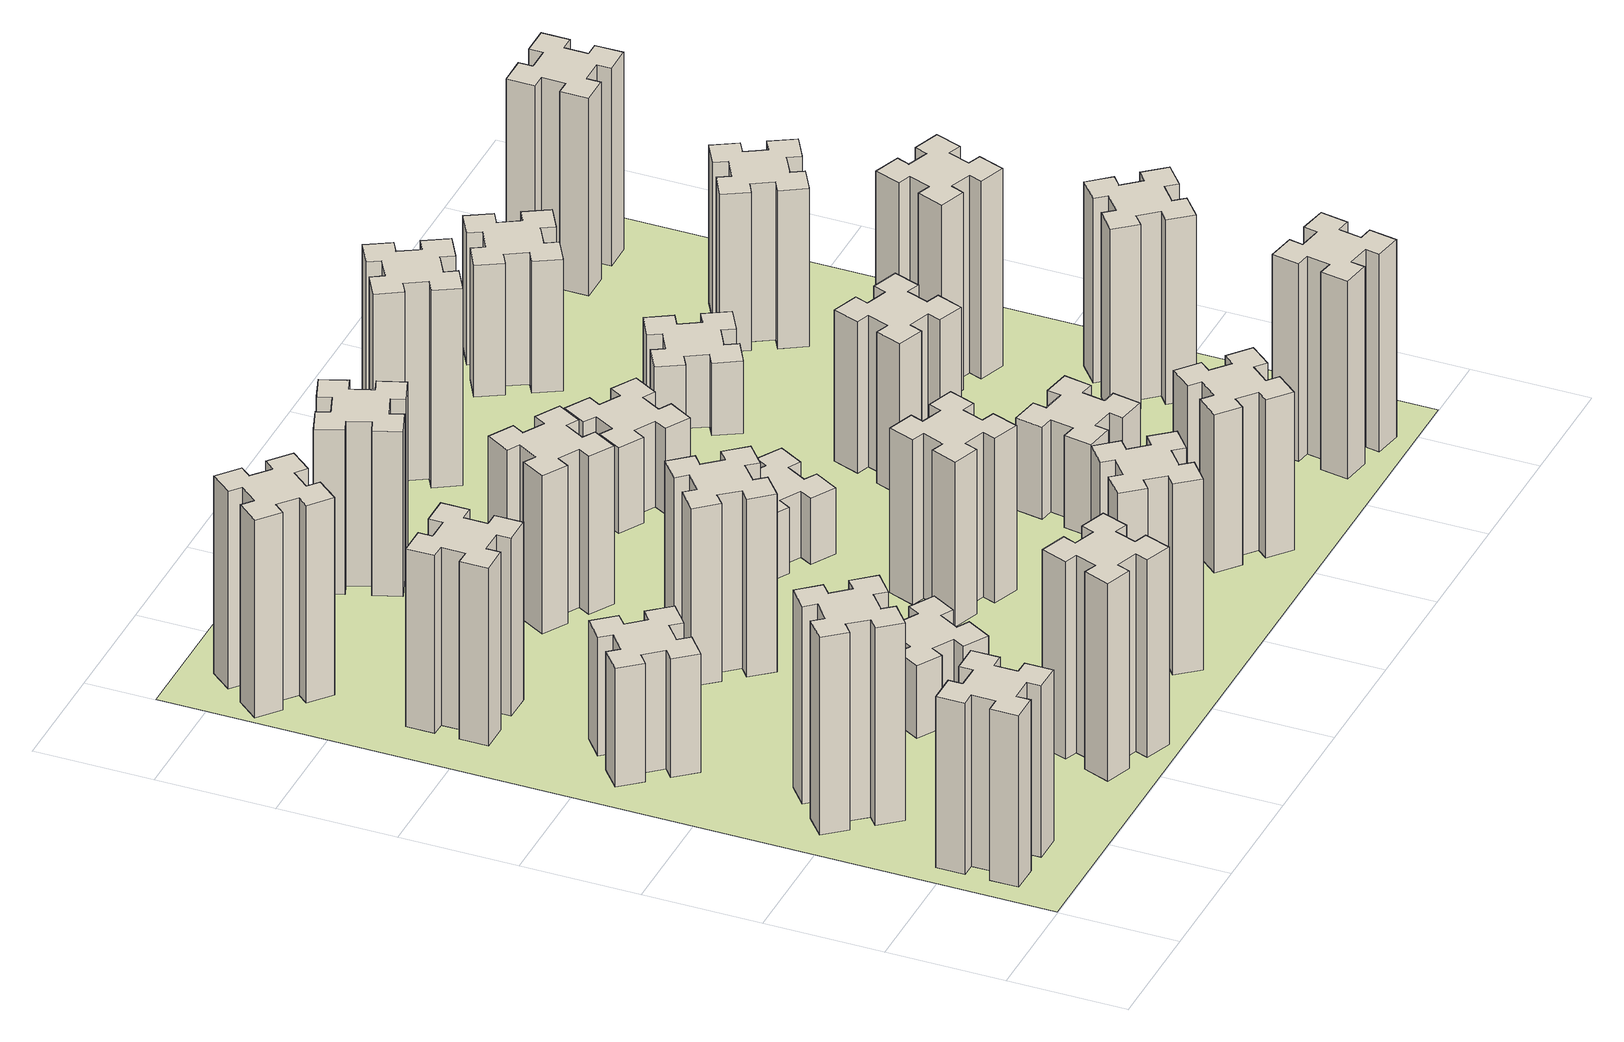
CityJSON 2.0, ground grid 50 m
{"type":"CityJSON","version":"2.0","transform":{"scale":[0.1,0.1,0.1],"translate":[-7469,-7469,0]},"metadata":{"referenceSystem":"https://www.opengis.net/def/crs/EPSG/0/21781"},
"CityObjects":{
"building1":{"type":"Building","attributes":{"class":"1000","function":"1000","usage":"1000","yearOfConstruction":2016,"roofType":"1000","measuredHeight":78,"storeysAboveGround":30,"storeysBelowGround":0},"geometry":[{"type":"Solid","lod":"1","boundaries":[[[[0,1,2,3,4,5,6,7,8,9,10,11,12,13,14,15,16,17,18,19]],[[17,16,20,21]],[[16,15,22,20]],[[15,14,23,22]],[[14,13,24,23]],[[13,12,25,24]],[[12,11,26,25]],[[11,10,27,26]],[[10,9,28,27]],[[9,8,29,28]],[[8,7,30,29]],[[7,6,31,30]],[[6,5,32,31]],[[5,4,33,32]],[[4,3,34,33]],[[3,2,35,34]],[[2,1,36,35]],[[1,0,37,36]],[[0,19,38,37]],[[19,18,39,38]],[[18,17,21,39]],[[24,25,26,27,28,29,30,31,32,33,34,35,36,37,38,39,21,20,22,23]]]]}]},
"building2":{"type":"Building","attributes":{"class":"1000","function":"1000","usage":"1000","yearOfConstruction":2016,"roofType":"1000","measuredHeight":90,"storeysAboveGround":30,"storeysBelowGround":0},"geometry":[{"type":"Solid","lod":"1","boundaries":[[[[40,41,42,43,44,45,46,47,48,49,50,51,52,53,54,55,56,57,58,59]],[[57,56,60,61]],[[56,55,62,60]],[[55,54,63,62]],[[54,53,64,63]],[[53,52,65,64]],[[52,51,66,65]],[[51,50,67,66]],[[50,49,68,67]],[[49,48,69,68]],[[48,47,70,69]],[[47,46,71,70]],[[46,45,72,71]],[[45,44,73,72]],[[44,43,74,73]],[[43,42,75,74]],[[42,41,76,75]],[[41,40,77,76]],[[40,59,78,77]],[[59,58,79,78]],[[58,57,61,79]],[[64,65,66,67,68,69,70,71,72,73,74,75,76,77,78,79,61,60,62,63]]]]}]},
"building3":{"type":"Building","attributes":{"class":"1000","function":"1000","usage":"1000","yearOfConstruction":2016,"roofType":"1000","measuredHeight":54,"storeysAboveGround":30,"storeysBelowGround":0},"geometry":[{"type":"Solid","lod":"1","boundaries":[[[[80,81,82,83,84,85,86,87,88,89,90,91,92,93,94,95,96,97,98,99]],[[97,96,100,101]],[[96,95,102,100]],[[95,94,103,102]],[[94,93,104,103]],[[93,92,105,104]],[[92,91,106,105]],[[91,90,107,106]],[[90,89,108,107]],[[89,88,109,108]],[[88,87,110,109]],[[87,86,111,110]],[[86,85,112,111]],[[85,84,113,112]],[[84,83,114,113]],[[83,82,115,114]],[[82,81,116,115]],[[81,80,117,116]],[[80,99,118,117]],[[99,98,119,118]],[[98,97,101,119]],[[104,105,106,107,108,109,110,111,112,113,114,115,116,117,118,119,101,100,102,103]]]]}]},
"building4":{"type":"Building","attributes":{"class":"1000","function":"1000","usage":"1000","yearOfConstruction":2016,"roofType":"1000","measuredHeight":81,"storeysAboveGround":30,"storeysBelowGround":0},"geometry":[{"type":"Solid","lod":"1","boundaries":[[[[120,121,122,123,124,125,126,127,128,129,130,131,132,133,134,135,136,137,138,139]],[[137,136,140,141]],[[136,135,142,140]],[[135,134,143,142]],[[134,133,144,143]],[[133,132,145,144]],[[132,131,146,145]],[[131,130,147,146]],[[130,129,148,147]],[[129,128,149,148]],[[128,127,150,149]],[[127,126,151,150]],[[126,125,152,151]],[[125,124,153,152]],[[124,123,154,153]],[[123,122,155,154]],[[122,121,156,155]],[[121,120,157,156]],[[120,139,158,157]],[[139,138,159,158]],[[138,137,141,159]],[[144,145,146,147,148,149,150,151,152,153,154,155,156,157,158,159,141,140,142,143]]]]}]},
"building5":{"type":"Building","attributes":{"class":"1000","function":"1000","usage":"1000","yearOfConstruction":2016,"roofType":"1000","measuredHeight":90,"storeysAboveGround":30,"storeysBelowGround":0},"geometry":[{"type":"Solid","lod":"1","boundaries":[[[[160,161,162,163,164,165,166,167,168,169,170,171,172,173,174,175,176,177,178,179]],[[177,176,180,181]],[[176,175,182,180]],[[175,174,183,182]],[[174,173,184,183]],[[173,172,185,184]],[[172,171,186,185]],[[171,170,187,186]],[[170,169,188,187]],[[169,168,189,188]],[[168,167,190,189]],[[167,166,191,190]],[[166,165,192,191]],[[165,164,193,192]],[[164,163,194,193]],[[163,162,195,194]],[[162,161,196,195]],[[161,160,197,196]],[[160,179,198,197]],[[179,178,199,198]],[[178,177,181,199]],[[184,185,186,187,188,189,190,191,192,193,194,195,196,197,198,199,181,180,182,183]]]]}]},
"building6":{"type":"Building","attributes":{"class":"1000","function":"1000","usage":"1000","yearOfConstruction":2016,"roofType":"1000","measuredHeight":90,"storeysAboveGround":30,"storeysBelowGround":0},"geometry":[{"type":"Solid","lod":"1","boundaries":[[[[200,201,202,203,204,205,206,207,208,209,210,211,212,213,214,215,216,217,218,219]],[[217,216,220,221]],[[216,215,222,220]],[[215,214,223,222]],[[214,213,224,223]],[[213,212,225,224]],[[212,211,226,225]],[[211,210,227,226]],[[210,209,228,227]],[[209,208,229,228]],[[208,207,230,229]],[[207,206,231,230]],[[206,205,232,231]],[[205,204,233,232]],[[204,203,234,233]],[[203,202,235,234]],[[202,201,236,235]],[[201,200,237,236]],[[200,219,238,237]],[[219,218,239,238]],[[218,217,221,239]],[[224,225,226,227,228,229,230,231,232,233,234,235,236,237,238,239,221,220,222,223]]]]}]},
"building7":{"type":"Building","attributes":{"class":"1000","function":"1000","usage":"1000","yearOfConstruction":2016,"roofType":"1000","measuredHeight":33,"storeysAboveGround":30,"storeysBelowGround":0},"geometry":[{"type":"Solid","lod":"1","boundaries":[[[[240,241,242,243,244,245,246,247,248,249,250,251,252,253,254,255,256,257,258,259]],[[257,256,260,261]],[[256,255,262,260]],[[255,254,263,262]],[[254,253,264,263]],[[253,252,265,264]],[[252,251,266,265]],[[251,250,267,266]],[[250,249,268,267]],[[249,248,269,268]],[[248,247,270,269]],[[247,246,271,270]],[[246,245,272,271]],[[245,244,273,272]],[[244,243,274,273]],[[243,242,275,274]],[[242,241,276,275]],[[241,240,277,276]],[[240,259,278,277]],[[259,258,279,278]],[[258,257,261,279]],[[264,265,266,267,268,269,270,271,272,273,274,275,276,277,278,279,261,260,262,263]]]]}]},
"building8":{"type":"Building","attributes":{"class":"1000","function":"1000","usage":"1000","yearOfConstruction":2016,"roofType":"1000","measuredHeight":81,"storeysAboveGround":30,"storeysBelowGround":0},"geometry":[{"type":"Solid","lod":"1","boundaries":[[[[280,281,282,283,284,285,286,287,288,289,290,291,292,293,294,295,296,297,298,299]],[[297,296,300,301]],[[296,295,302,300]],[[295,294,303,302]],[[294,293,304,303]],[[293,292,305,304]],[[292,291,306,305]],[[291,290,307,306]],[[290,289,308,307]],[[289,288,309,308]],[[288,287,310,309]],[[287,286,311,310]],[[286,285,312,311]],[[285,284,313,312]],[[284,283,314,313]],[[283,282,315,314]],[[282,281,316,315]],[[281,280,317,316]],[[280,299,318,317]],[[299,298,319,318]],[[298,297,301,319]],[[304,305,306,307,308,309,310,311,312,313,314,315,316,317,318,319,301,300,302,303]]]]}]},
"building9":{"type":"Building","attributes":{"class":"1000","function":"1000","usage":"1000","yearOfConstruction":2016,"roofType":"1000","measuredHeight":87,"storeysAboveGround":30,"storeysBelowGround":0},"geometry":[{"type":"Solid","lod":"1","boundaries":[[[[320,321,322,323,324,325,326,327,328,329,330,331,332,333,334,335,336,337,338,339]],[[337,336,340,341]],[[336,335,342,340]],[[335,334,343,342]],[[334,333,344,343]],[[333,332,345,344]],[[332,331,346,345]],[[331,330,347,346]],[[330,329,348,347]],[[329,328,349,348]],[[328,327,350,349]],[[327,326,351,350]],[[326,325,352,351]],[[325,324,353,352]],[[324,323,354,353]],[[323,322,355,354]],[[322,321,356,355]],[[321,320,357,356]],[[320,339,358,357]],[[339,338,359,358]],[[338,337,341,359]],[[344,345,346,347,348,349,350,351,352,353,354,355,356,357,358,359,341,340,342,343]]]]}]},
"building10":{"type":"Building","attributes":{"class":"1000","function":"1000","usage":"1000","yearOfConstruction":2016,"roofType":"1000","measuredHeight":72,"storeysAboveGround":30,"storeysBelowGround":0},"geometry":[{"type":"Solid","lod":"1","boundaries":[[[[360,361,362,363,364,365,366,367,368,369,370,371,372,373,374,375,376,377,378,379]],[[377,376,380,381]],[[376,375,382,380]],[[375,374,383,382]],[[374,373,384,383]],[[373,372,385,384]],[[372,371,386,385]],[[371,370,387,386]],[[370,369,388,387]],[[369,368,389,388]],[[368,367,390,389]],[[367,366,391,390]],[[366,365,392,391]],[[365,364,393,392]],[[364,363,394,393]],[[363,362,395,394]],[[362,361,396,395]],[[361,360,397,396]],[[360,379,398,397]],[[379,378,399,398]],[[378,377,381,399]],[[384,385,386,387,388,389,390,391,392,393,394,395,396,397,398,399,381,380,382,383]]]]}]},
"building11":{"type":"Building","attributes":{"class":"1000","function":"1000","usage":"1000","yearOfConstruction":2016,"roofType":"1000","measuredHeight":75,"storeysAboveGround":30,"storeysBelowGround":0},"geometry":[{"type":"Solid","lod":"1","boundaries":[[[[400,401,402,403,404,405,406,407,408,409,410,411,412,413,414,415,416,417,418,419]],[[417,416,420,421]],[[416,415,422,420]],[[415,414,423,422]],[[414,413,424,423]],[[413,412,425,424]],[[412,411,426,425]],[[411,410,427,426]],[[410,409,428,427]],[[409,408,429,428]],[[408,407,430,429]],[[407,406,431,430]],[[406,405,432,431]],[[405,404,433,432]],[[404,403,434,433]],[[403,402,435,434]],[[402,401,436,435]],[[401,400,437,436]],[[400,419,438,437]],[[419,418,439,438]],[[418,417,421,439]],[[424,425,426,427,428,429,430,431,432,433,434,435,436,437,438,439,421,420,422,423]]]]}]},
"building12":{"type":"Building","attributes":{"class":"1000","function":"1000","usage":"1000","yearOfConstruction":2016,"roofType":"1000","measuredHeight":75,"storeysAboveGround":30,"storeysBelowGround":0},"geometry":[{"type":"Solid","lod":"1","boundaries":[[[[440,441,442,443,444,445,446,447,448,449,450,451,452,453,454,455,456,457,458,459]],[[457,456,460,461]],[[456,455,462,460]],[[455,454,463,462]],[[454,453,464,463]],[[453,452,465,464]],[[452,451,466,465]],[[451,450,467,466]],[[450,449,468,467]],[[449,448,469,468]],[[448,447,470,469]],[[447,446,471,470]],[[446,445,472,471]],[[445,444,473,472]],[[444,443,474,473]],[[443,442,475,474]],[[442,441,476,475]],[[441,440,477,476]],[[440,459,478,477]],[[459,458,479,478]],[[458,457,461,479]],[[464,465,466,467,468,469,470,471,472,473,474,475,476,477,478,479,461,460,462,463]]]]}]},
"building13":{"type":"Building","attributes":{"class":"1000","function":"1000","usage":"1000","yearOfConstruction":2016,"roofType":"1000","measuredHeight":30,"storeysAboveGround":30,"storeysBelowGround":0},"geometry":[{"type":"Solid","lod":"1","boundaries":[[[[480,481,482,483,484,485,486,487,488,489,490,491,492,493,494,495,496,497,498,499]],[[497,496,500,501]],[[496,495,502,500]],[[495,494,503,502]],[[494,493,504,503]],[[493,492,505,504]],[[492,491,506,505]],[[491,490,507,506]],[[490,489,508,507]],[[489,488,509,508]],[[488,487,510,509]],[[487,486,511,510]],[[486,485,512,511]],[[485,484,513,512]],[[484,483,514,513]],[[483,482,515,514]],[[482,481,516,515]],[[481,480,517,516]],[[480,499,518,517]],[[499,498,519,518]],[[498,497,501,519]],[[504,505,506,507,508,509,510,511,512,513,514,515,516,517,518,519,501,500,502,503]]]]}]},
"building14":{"type":"Building","attributes":{"class":"1000","function":"1000","usage":"1000","yearOfConstruction":2016,"roofType":"1000","measuredHeight":72,"storeysAboveGround":30,"storeysBelowGround":0},"geometry":[{"type":"Solid","lod":"1","boundaries":[[[[520,521,522,523,524,525,526,527,528,529,530,531,532,533,534,535,536,537,538,539]],[[537,536,540,541]],[[536,535,542,540]],[[535,534,543,542]],[[534,533,544,543]],[[533,532,545,544]],[[532,531,546,545]],[[531,530,547,546]],[[530,529,548,547]],[[529,528,549,548]],[[528,527,550,549]],[[527,526,551,550]],[[526,525,552,551]],[[525,524,553,552]],[[524,523,554,553]],[[523,522,555,554]],[[522,521,556,555]],[[521,520,557,556]],[[520,539,558,557]],[[539,538,559,558]],[[538,537,541,559]],[[544,545,546,547,548,549,550,551,552,553,554,555,556,557,558,559,541,540,542,543]]]]}]},
"building15":{"type":"Building","attributes":{"class":"1000","function":"1000","usage":"1000","yearOfConstruction":2016,"roofType":"1000","measuredHeight":39,"storeysAboveGround":30,"storeysBelowGround":0},"geometry":[{"type":"Solid","lod":"1","boundaries":[[[[560,561,562,563,564,565,566,567,568,569,570,571,572,573,574,575,576,577,578,579]],[[577,576,580,581]],[[576,575,582,580]],[[575,574,583,582]],[[574,573,584,583]],[[573,572,585,584]],[[572,571,586,585]],[[571,570,587,586]],[[570,569,588,587]],[[569,568,589,588]],[[568,567,590,589]],[[567,566,591,590]],[[566,565,592,591]],[[565,564,593,592]],[[564,563,594,593]],[[563,562,595,594]],[[562,561,596,595]],[[561,560,597,596]],[[560,579,598,597]],[[579,578,599,598]],[[578,577,581,599]],[[584,585,586,587,588,589,590,591,592,593,594,595,596,597,598,599,581,580,582,583]]]]}]},
"building16":{"type":"Building","attributes":{"class":"1000","function":"1000","usage":"1000","yearOfConstruction":2016,"roofType":"1000","measuredHeight":90,"storeysAboveGround":30,"storeysBelowGround":0},"geometry":[{"type":"Solid","lod":"1","boundaries":[[[[600,601,602,603,604,605,606,607,608,609,610,611,612,613,614,615,616,617,618,619]],[[617,616,620,621]],[[616,615,622,620]],[[615,614,623,622]],[[614,613,624,623]],[[613,612,625,624]],[[612,611,626,625]],[[611,610,627,626]],[[610,609,628,627]],[[609,608,629,628]],[[608,607,630,629]],[[607,606,631,630]],[[606,605,632,631]],[[605,604,633,632]],[[604,603,634,633]],[[603,602,635,634]],[[602,601,636,635]],[[601,600,637,636]],[[600,619,638,637]],[[619,618,639,638]],[[618,617,621,639]],[[624,625,626,627,628,629,630,631,632,633,634,635,636,637,638,639,621,620,622,623]]]]}]},
"building17":{"type":"Building","attributes":{"class":"1000","function":"1000","usage":"1000","yearOfConstruction":2016,"roofType":"1000","measuredHeight":42,"storeysAboveGround":30,"storeysBelowGround":0},"geometry":[{"type":"Solid","lod":"1","boundaries":[[[[640,641,642,643,644,645,646,647,648,649,650,651,652,653,654,655,656,657,658,659]],[[657,656,660,661]],[[656,655,662,660]],[[655,654,663,662]],[[654,653,664,663]],[[653,652,665,664]],[[652,651,666,665]],[[651,650,667,666]],[[650,649,668,667]],[[649,648,669,668]],[[648,647,670,669]],[[647,646,671,670]],[[646,645,672,671]],[[645,644,673,672]],[[644,643,674,673]],[[643,642,675,674]],[[642,641,676,675]],[[641,640,677,676]],[[640,659,678,677]],[[659,658,679,678]],[[658,657,661,679]],[[664,665,666,667,668,669,670,671,672,673,674,675,676,677,678,679,661,660,662,663]]]]}]},
"building18":{"type":"Building","attributes":{"class":"1000","function":"1000","usage":"1000","yearOfConstruction":2016,"roofType":"1000","measuredHeight":69,"storeysAboveGround":30,"storeysBelowGround":0},"geometry":[{"type":"Solid","lod":"1","boundaries":[[[[680,681,682,683,684,685,686,687,688,689,690,691,692,693,694,695,696,697,698,699]],[[697,696,700,701]],[[696,695,702,700]],[[695,694,703,702]],[[694,693,704,703]],[[693,692,705,704]],[[692,691,706,705]],[[691,690,707,706]],[[690,689,708,707]],[[689,688,709,708]],[[688,687,710,709]],[[687,686,711,710]],[[686,685,712,711]],[[685,684,713,712]],[[684,683,714,713]],[[683,682,715,714]],[[682,681,716,715]],[[681,680,717,716]],[[680,699,718,717]],[[699,698,719,718]],[[698,697,701,719]],[[704,705,706,707,708,709,710,711,712,713,714,715,716,717,718,719,701,700,702,703]]]]}]},
"building19":{"type":"Building","attributes":{"class":"1000","function":"1000","usage":"1000","yearOfConstruction":2016,"roofType":"1000","measuredHeight":33,"storeysAboveGround":30,"storeysBelowGround":0},"geometry":[{"type":"Solid","lod":"1","boundaries":[[[[720,721,722,723,724,725,726,727,728,729,730,731,732,733,734,735,736,737,738,739]],[[737,736,740,741]],[[736,735,742,740]],[[735,734,743,742]],[[734,733,744,743]],[[733,732,745,744]],[[732,731,746,745]],[[731,730,747,746]],[[730,729,748,747]],[[729,728,749,748]],[[728,727,750,749]],[[727,726,751,750]],[[726,725,752,751]],[[725,724,753,752]],[[724,723,754,753]],[[723,722,755,754]],[[722,721,756,755]],[[721,720,757,756]],[[720,739,758,757]],[[739,738,759,758]],[[738,737,741,759]],[[744,745,746,747,748,749,750,751,752,753,754,755,756,757,758,759,741,740,742,743]]]]}]},
"building20":{"type":"Building","attributes":{"class":"1000","function":"1000","usage":"1000","yearOfConstruction":2016,"roofType":"1000","measuredHeight":90,"storeysAboveGround":30,"storeysBelowGround":0},"geometry":[{"type":"Solid","lod":"1","boundaries":[[[[760,761,762,763,764,765,766,767,768,769,770,771,772,773,774,775,776,777,778,779]],[[777,776,780,781]],[[776,775,782,780]],[[775,774,783,782]],[[774,773,784,783]],[[773,772,785,784]],[[772,771,786,785]],[[771,770,787,786]],[[770,769,788,787]],[[769,768,789,788]],[[768,767,790,789]],[[767,766,791,790]],[[766,765,792,791]],[[765,764,793,792]],[[764,763,794,793]],[[763,762,795,794]],[[762,761,796,795]],[[761,760,797,796]],[[760,779,798,797]],[[779,778,799,798]],[[778,777,781,799]],[[784,785,786,787,788,789,790,791,792,793,794,795,796,797,798,799,781,780,782,783]]]]}]},
"building21":{"type":"Building","attributes":{"class":"1000","function":"1000","usage":"1000","yearOfConstruction":2016,"roofType":"1000","measuredHeight":60,"storeysAboveGround":30,"storeysBelowGround":0},"geometry":[{"type":"Solid","lod":"1","boundaries":[[[[800,801,802,803,804,805,806,807,808,809,810,811,812,813,814,815,816,817,818,819]],[[817,816,820,821]],[[816,815,822,820]],[[815,814,823,822]],[[814,813,824,823]],[[813,812,825,824]],[[812,811,826,825]],[[811,810,827,826]],[[810,809,828,827]],[[809,808,829,828]],[[808,807,830,829]],[[807,806,831,830]],[[806,805,832,831]],[[805,804,833,832]],[[804,803,834,833]],[[803,802,835,834]],[[802,801,836,835]],[[801,800,837,836]],[[800,819,838,837]],[[819,818,839,838]],[[818,817,821,839]],[[824,825,826,827,828,829,830,831,832,833,834,835,836,837,838,839,821,820,822,823]]]]}]},
"building22":{"type":"Building","attributes":{"class":"1000","function":"1000","usage":"1000","yearOfConstruction":2016,"roofType":"1000","measuredHeight":84,"storeysAboveGround":30,"storeysBelowGround":0},"geometry":[{"type":"Solid","lod":"1","boundaries":[[[[840,841,842,843,844,845,846,847,848,849,850,851,852,853,854,855,856,857,858,859]],[[857,856,860,861]],[[856,855,862,860]],[[855,854,863,862]],[[854,853,864,863]],[[853,852,865,864]],[[852,851,866,865]],[[851,850,867,866]],[[850,849,868,867]],[[849,848,869,868]],[[848,847,870,869]],[[847,846,871,870]],[[846,845,872,871]],[[845,844,873,872]],[[844,843,874,873]],[[843,842,875,874]],[[842,841,876,875]],[[841,840,877,876]],[[840,859,878,877]],[[859,858,879,878]],[[858,857,861,879]],[[864,865,866,867,868,869,870,871,872,873,874,875,876,877,878,879,861,860,862,863]]]]}]},
"building23":{"type":"Building","attributes":{"class":"1000","function":"1000","usage":"1000","yearOfConstruction":2016,"roofType":"1000","measuredHeight":90,"storeysAboveGround":30,"storeysBelowGround":0},"geometry":[{"type":"Solid","lod":"1","boundaries":[[[[880,881,882,883,884,885,886,887,888,889,890,891,892,893,894,895,896,897,898,899]],[[897,896,900,901]],[[896,895,902,900]],[[895,894,903,902]],[[894,893,904,903]],[[893,892,905,904]],[[892,891,906,905]],[[891,890,907,906]],[[890,889,908,907]],[[889,888,909,908]],[[888,887,910,909]],[[887,886,911,910]],[[886,885,912,911]],[[885,884,913,912]],[[884,883,914,913]],[[883,882,915,914]],[[882,881,916,915]],[[881,880,917,916]],[[880,899,918,917]],[[899,898,919,918]],[[898,897,901,919]],[[904,905,906,907,908,909,910,911,912,913,914,915,916,917,918,919,901,900,902,903]]]]}]},
"building24":{"type":"Building","attributes":{"class":"1000","function":"1000","usage":"1000","yearOfConstruction":2016,"roofType":"1000","measuredHeight":72,"storeysAboveGround":30,"storeysBelowGround":0},"geometry":[{"type":"Solid","lod":"1","boundaries":[[[[920,921,922,923,924,925,926,927,928,929,930,931,932,933,934,935,936,937,938,939]],[[937,936,940,941]],[[936,935,942,940]],[[935,934,943,942]],[[934,933,944,943]],[[933,932,945,944]],[[932,931,946,945]],[[931,930,947,946]],[[930,929,948,947]],[[929,928,949,948]],[[928,927,950,949]],[[927,926,951,950]],[[926,925,952,951]],[[925,924,953,952]],[[924,923,954,953]],[[923,922,955,954]],[[922,921,956,955]],[[921,920,957,956]],[[920,939,958,957]],[[939,938,959,958]],[[938,937,941,959]],[[944,945,946,947,948,949,950,951,952,953,954,955,956,957,958,959,941,940,942,943]]]]}]},
"building25":{"type":"Building","attributes":{"class":"1000","function":"1000","usage":"1000","yearOfConstruction":2016,"roofType":"1000","measuredHeight":90,"storeysAboveGround":30,"storeysBelowGround":0},"geometry":[{"type":"Solid","lod":"1","boundaries":[[[[960,961,962,963,964,965,966,967,968,969,970,971,972,973,974,975,976,977,978,979]],[[977,976,980,981]],[[976,975,982,980]],[[975,974,983,982]],[[974,973,984,983]],[[973,972,985,984]],[[972,971,986,985]],[[971,970,987,986]],[[970,969,988,987]],[[969,968,989,988]],[[968,967,990,989]],[[967,966,991,990]],[[966,965,992,991]],[[965,964,993,992]],[[964,963,994,993]],[[963,962,995,994]],[[962,961,996,995]],[[961,960,997,996]],[[960,979,998,997]],[[979,978,999,998]],[[978,977,981,999]],[[984,985,986,987,988,989,990,991,992,993,994,995,996,997,998,999,981,980,982,983]]]]}]},
"landuse1":{"type":"LandUse","attributes":{"name":"plot1","function":"1010"},"geometry":[{"type":"MultiSurface","lod":"1","boundaries":[[[1000,1001,1002,1003]]]}]}
},
"vertices":[
[165,425,0],[165,325,0],[105,325,0],[105,205,0],[225,205,0],[225,265,0],[325,265,0],[325,205,0],[445,205,0],[445,325,0],[385,325,0],[385,425,0],[445,425,0],[445,545,0],[325,545,0],[325,485,0],[225,485,0],[225,545,0],[105,545,0],[105,425,0],[225,485,780],[225,545,780],[325,485,780],[325,545,780],[445,545,780],[445,425,780],[385,425,780],[385,325,780],[445,325,780],[445,205,780],[325,205,780],[325,265,780],[225,265,780],[225,205,780],[105,205,780],[105,325,780],[165,325,780],[165,425,780],[105,425,780],[105,545,780],
[492,1048,0],[427,1124,0],[473,1163,0],[396,1255,0],[304,1178,0],[343,1132,0],[266,1067,0],[228,1113,0],[136,1036,0],[213,944,0],[259,983,0],[323,906,0],[277,868,0],[354,776,0],[446,853,0],[408,899,0],[484,963,0],[523,917,0],[615,994,0],[538,1086,0],[484,963,900],[523,917,900],[408,899,900],[446,853,900],[354,776,900],[277,868,900],[323,906,900],[259,983,900],[213,944,900],[136,1036,900],[228,1113,900],[266,1067,900],[343,1132,900],[304,1178,900],[396,1255,900],[473,1163,900],[427,1124,900],[492,1048,900],[538,1086,900],[615,994,900],
[492,1888,0],[427,1964,0],[473,2003,0],[396,2095,0],[304,2018,0],[343,1972,0],[266,1907,0],[228,1953,0],[136,1876,0],[213,1784,0],[259,1823,0],[323,1746,0],[277,1708,0],[354,1616,0],[446,1693,0],[408,1739,0],[484,1803,0],[523,1757,0],[615,1834,0],[538,1926,0],[484,1803,540],[523,1757,540],[408,1739,540],[446,1693,540],[354,1616,540],[277,1708,540],[323,1746,540],[259,1823,540],[213,1784,540],[136,1876,540],[228,1953,540],[266,1907,540],[343,1972,540],[304,2018,540],[396,2095,540],[473,2003,540],[427,1964,540],[492,1888,540],[538,1926,540],[615,1834,540],
[485,2545,0],[485,2645,0],[545,2645,0],[545,2765,0],[425,2765,0],[425,2705,0],[325,2705,0],[325,2765,0],[205,2765,0],[205,2645,0],[265,2645,0],[265,2545,0],[205,2545,0],[205,2425,0],[325,2425,0],[325,2485,0],[425,2485,0],[425,2425,0],[545,2425,0],[545,2545,0],[425,2485,810],[425,2425,810],[325,2485,810],[325,2425,810],[205,2425,810],[205,2545,810],[265,2545,810],[265,2645,810],[205,2645,810],[205,2765,810],[325,2765,810],[325,2705,810],[425,2705,810],[425,2765,810],[545,2765,810],[545,2645,810],[485,2645,810],[485,2545,810],[545,2545,810],[545,2425,810],
[1029,360,0],[995,266,0],[939,287,0],[897,174,0],[1010,133,0],[1031,189,0],[1125,155,0],[1104,99,0],[1217,57,0],[1258,170,0],[1202,191,0],[1236,285,0],[1292,264,0],[1333,377,0],[1220,418,0],[1200,362,0],[1106,396,0],[1127,452,0],[1014,493,0],[973,380,0],[1106,396,900],[1127,452,900],[1200,362,900],[1220,418,900],[1333,377,900],[1292,264,900],[1236,285,900],[1202,191,900],[1258,170,900],[1217,57,900],[1104,99,900],[1125,155,900],[1031,189,900],[1010,133,900],[897,174,900],[939,287,900],[995,266,900],[1029,360,900],[973,380,900],[1014,493,900],
[384,3387,0],[308,3452,0],[346,3498,0],[254,3575,0],[177,3483,0],[223,3444,0],[159,3368,0],[113,3406,0],[36,3314,0],[128,3237,0],[166,3283,0],[243,3219,0],[204,3173,0],[296,3096,0],[373,3188,0],[327,3226,0],[392,3303,0],[438,3264,0],[515,3356,0],[423,3433,0],[392,3303,900],[438,3264,900],[327,3226,900],[373,3188,900],[296,3096,900],[204,3173,900],[243,3219,900],[166,3283,900],[128,3237,900],[36,3314,900],[113,3406,900],[159,3368,900],[223,3444,900],[177,3483,900],[254,3575,900],[346,3498,900],[308,3452,900],[384,3387,900],[423,3433,900],[515,3356,900],
[1186,917,0],[1236,1004,0],[1288,974,0],[1348,1078,0],[1244,1138,0],[1214,1086,0],[1127,1136,0],[1157,1188,0],[1053,1248,0],[993,1144,0],[1045,1114,0],[995,1027,0],[943,1057,0],[883,953,0],[987,893,0],[1017,945,0],[1104,895,0],[1074,843,0],[1178,783,0],[1238,887,0],[1104,895,330],[1074,843,330],[1017,945,330],[987,893,330],[883,953,330],[943,1057,330],[995,1027,330],[1045,1114,330],[993,1144,330],[1053,1248,330],[1157,1188,330],[1127,1136,330],[1214,1086,330],[1244,1138,330],[1348,1078,330],[1288,974,330],[1236,1004,330],[1186,917,330],[1238,887,330],[1178,783,330],
[1083,1972,0],[1006,1907,0],[968,1953,0],[876,1876,0],[953,1784,0],[999,1823,0],[1063,1746,0],[1017,1708,0],[1094,1616,0],[1186,1693,0],[1148,1739,0],[1224,1803,0],[1263,1757,0],[1355,1834,0],[1278,1926,0],[1232,1888,0],[1167,1964,0],[1213,2003,0],[1136,2095,0],[1044,2018,0],[1167,1964,810],[1213,2003,810],[1232,1888,810],[1278,1926,810],[1355,1834,810],[1263,1757,810],[1224,1803,810],[1148,1739,810],[1186,1693,810],[1094,1616,810],[1017,1708,810],[1063,1746,810],[999,1823,810],[953,1784,810],[876,1876,810],[968,1953,810],[1006,1907,810],[1083,1972,810],[1044,2018,810],[1136,2095,810],
[1639,343,0],[1703,266,0],[1657,228,0],[1734,136,0],[1826,213,0],[1788,259,0],[1864,323,0],[1903,277,0],[1995,354,0],[1918,446,0],[1872,408,0],[1807,484,0],[1853,523,0],[1776,615,0],[1684,538,0],[1723,492,0],[1646,427,0],[1608,473,0],[1516,396,0],[1593,304,0],[1646,427,870],[1608,473,870],[1723,492,870],[1684,538,870],[1776,615,870],[1853,523,870],[1807,484,870],[1872,408,870],[1918,446,870],[1995,354,870],[1903,277,870],[1864,323,870],[1788,259,870],[1826,213,870],[1734,136,870],[1657,228,870],[1703,266,870],[1639,343,870],[1593,304,870],[1516,396,870],
[1314,2666,0],[1227,2716,0],[1257,2768,0],[1153,2828,0],[1093,2724,0],[1145,2694,0],[1095,2607,0],[1043,2637,0],[983,2533,0],[1087,2473,0],[1117,2525,0],[1204,2475,0],[1174,2423,0],[1278,2363,0],[1338,2467,0],[1286,2497,0],[1336,2584,0],[1388,2554,0],[1448,2658,0],[1344,2718,0],[1336,2584,720],[1388,2554,720],[1286,2497,720],[1338,2467,720],[1278,2363,720],[1174,2423,720],[1204,2475,720],[1117,2525,720],[1087,2473,720],[983,2533,720],[1043,2637,720],[1095,2607,720],[1145,2694,720],[1093,2724,720],[1153,2828,720],[1257,2768,720],[1227,2716,720],[1314,2666,720],[1344,2718,720],[1448,2658,720],
[1125,3456,0],[1031,3422,0],[1010,3478,0],[897,3437,0],[939,3324,0],[995,3345,0],[1029,3251,0],[973,3230,0],[1014,3117,0],[1127,3159,0],[1106,3215,0],[1200,3249,0],[1220,3193,0],[1333,3234,0],[1292,3347,0],[1236,3326,0],[1202,3420,0],[1258,3440,0],[1217,3553,0],[1104,3512,0],[1202,3420,750],[1258,3440,750],[1236,3326,750],[1292,3347,750],[1333,3234,750],[1220,3193,750],[1200,3249,750],[1106,3215,750],[1127,3159,750],[1014,3117,750],[973,3230,750],[1029,3251,750],[995,3345,750],[939,3324,750],[897,3437,750],[1010,3478,750],[1031,3422,750],[1125,3456,750],[1104,3512,750],[1217,3553,750],
[1769,1300,0],[1735,1206,0],[1679,1227,0],[1637,1114,0],[1750,1073,0],[1771,1129,0],[1865,1095,0],[1844,1039,0],[1957,997,0],[1998,1110,0],[1942,1131,0],[1976,1225,0],[2032,1204,0],[2073,1317,0],[1960,1358,0],[1940,1302,0],[1846,1336,0],[1867,1392,0],[1754,1433,0],[1713,1320,0],[1846,1336,750],[1867,1392,750],[1940,1302,750],[1960,1358,750],[2073,1317,750],[2032,1204,750],[1976,1225,750],[1942,1131,750],[1998,1110,750],[1957,997,750],[1844,1039,750],[1865,1095,750],[1771,1129,750],[1750,1073,750],[1637,1114,750],[1679,1227,750],[1735,1206,750],[1769,1300,750],[1713,1320,750],[1754,1433,750],
[1785,2054,0],[1735,1967,0],[1683,1997,0],[1623,1893,0],[1727,1833,0],[1757,1885,0],[1844,1835,0],[1814,1783,0],[1918,1723,0],[1978,1827,0],[1926,1857,0],[1976,1944,0],[2028,1914,0],[2088,2018,0],[1984,2078,0],[1954,2026,0],[1867,2076,0],[1897,2128,0],[1793,2188,0],[1733,2084,0],[1867,2076,300],[1897,2128,300],[1954,2026,300],[1984,2078,300],[2088,2018,300],[2028,1914,300],[1976,1944,300],[1926,1857,300],[1978,1827,300],[1918,1723,300],[1814,1783,300],[1844,1835,300],[1757,1885,300],[1727,1833,300],[1623,1893,300],[1683,1997,300],[1735,1967,300],[1785,2054,300],[1733,2084,300],[1793,2188,300],
[2486,323,0],[2563,259,0],[2524,213,0],[2616,136,0],[2693,228,0],[2647,266,0],[2712,343,0],[2758,304,0],[2835,396,0],[2743,473,0],[2704,427,0],[2628,492,0],[2666,538,0],[2574,615,0],[2497,523,0],[2543,484,0],[2479,408,0],[2433,446,0],[2356,354,0],[2448,277,0],[2479,408,720],[2433,446,720],[2543,484,720],[2497,523,720],[2574,615,720],[2666,538,720],[2628,492,720],[2704,427,720],[2743,473,720],[2835,396,720],[2758,304,720],[2712,343,720],[2647,266,720],[2693,228,720],[2616,136,720],[2524,213,720],[2563,259,720],[2486,323,720],[2448,277,720],[2356,354,720],
[2026,2497,0],[2076,2584,0],[2128,2554,0],[2188,2658,0],[2084,2718,0],[2054,2666,0],[1967,2716,0],[1997,2768,0],[1893,2828,0],[1833,2724,0],[1885,2694,0],[1835,2607,0],[1783,2637,0],[1723,2533,0],[1827,2473,0],[1857,2525,0],[1944,2475,0],[1914,2423,0],[2018,2363,0],[2078,2467,0],[1944,2475,390],[1914,2423,390],[1857,2525,390],[1827,2473,390],[1723,2533,390],[1783,2637,390],[1835,2607,390],[1885,2694,390],[1833,2724,390],[1893,2828,390],[1997,2768,390],[1967,2716,390],[2054,2666,390],[2084,2718,390],[2188,2658,390],[2128,2554,390],[2076,2584,390],[2026,2497,390],[2078,2467,390],[2018,2363,390],
[1844,3556,0],[1757,3506,0],[1727,3558,0],[1623,3498,0],[1683,3394,0],[1735,3424,0],[1785,3337,0],[1733,3307,0],[1793,3203,0],[1897,3263,0],[1867,3315,0],[1954,3365,0],[1984,3313,0],[2088,3373,0],[2028,3477,0],[1976,3447,0],[1926,3534,0],[1978,3564,0],[1918,3668,0],[1814,3608,0],[1926,3534,900],[1978,3564,900],[1976,3447,900],[2028,3477,900],[2088,3373,900],[1984,3313,900],[1954,3365,900],[1867,3315,900],[1897,3263,900],[1793,3203,900],[1733,3307,900],[1785,3337,900],[1735,3424,900],[1683,3394,900],[1623,3498,900],[1727,3558,900],[1757,3506,900],[1844,3556,900],[1814,3608,900],[1918,3668,900],
[2695,947,0],[2712,1045,0],[2771,1035,0],[2792,1153,0],[2674,1174,0],[2664,1115,0],[2565,1132,0],[2576,1191,0],[2457,1212,0],[2437,1094,0],[2496,1084,0],[2478,985,0],[2419,996,0],[2398,877,0],[2517,857,0],[2527,916,0],[2625,898,0],[2615,839,0],[2733,818,0],[2754,937,0],[2625,898,420],[2615,839,420],[2527,916,420],[2517,857,420],[2398,877,420],[2419,996,420],[2478,985,420],[2496,1084,420],[2437,1094,420],[2457,1212,420],[2576,1191,420],[2565,1132,420],[2664,1115,420],[2674,1174,420],[2792,1153,420],[2771,1035,420],[2712,1045,420],[2695,947,420],[2754,937,420],[2733,818,420],
[2682,1671,0],[2716,1765,0],[2772,1744,0],[2813,1857,0],[2700,1898,0],[2680,1842,0],[2586,1876,0],[2607,1932,0],[2494,1973,0],[2453,1860,0],[2509,1840,0],[2475,1746,0],[2419,1767,0],[2377,1654,0],[2490,1613,0],[2511,1669,0],[2605,1635,0],[2584,1579,0],[2697,1537,0],[2738,1650,0],[2605,1635,690],[2584,1579,690],[2511,1669,690],[2490,1613,690],[2377,1654,690],[2419,1767,690],[2475,1746,690],[2509,1840,690],[2453,1860,690],[2494,1973,690],[2607,1932,690],[2586,1876,690],[2680,1842,690],[2700,1898,690],[2813,1857,690],[2772,1744,690],[2716,1765,690],[2682,1671,690],[2738,1650,690],[2697,1537,690],
[2475,2584,0],[2525,2497,0],[2473,2467,0],[2533,2363,0],[2637,2423,0],[2607,2475,0],[2694,2525,0],[2724,2473,0],[2828,2533,0],[2768,2637,0],[2716,2607,0],[2666,2694,0],[2718,2724,0],[2658,2828,0],[2554,2768,0],[2584,2716,0],[2497,2666,0],[2467,2718,0],[2363,2658,0],[2423,2554,0],[2497,2666,330],[2467,2718,330],[2584,2716,330],[2554,2768,330],[2658,2828,330],[2718,2724,330],[2666,2694,330],[2716,2607,330],[2768,2637,330],[2828,2533,330],[2724,2473,330],[2694,2525,330],[2607,2475,330],[2637,2423,330],[2533,2363,330],[2473,2467,330],[2525,2497,330],[2475,2584,330],[2423,2554,330],[2363,2658,330],
[3404,375,0],[3305,392,0],[3316,451,0],[3197,472,0],[3177,354,0],[3236,344,0],[3218,245,0],[3159,256,0],[3138,137,0],[3257,117,0],[3267,176,0],[3365,158,0],[3355,99,0],[3473,78,0],[3494,197,0],[3435,207,0],[3452,305,0],[3511,295,0],[3532,413,0],[3414,434,0],[3452,305,900],[3511,295,900],[3435,207,900],[3494,197,900],[3473,78,900],[3355,99,900],[3365,158,900],[3267,176,900],[3257,117,900],[3138,137,900],[3159,256,900],[3218,245,900],[3236,344,900],[3177,354,900],[3197,472,900],[3316,451,900],[3305,392,900],[3404,375,900],[3414,434,900],[3532,413,900],
[2716,3347,0],[2666,3434,0],[2718,3464,0],[2658,3568,0],[2554,3508,0],[2584,3456,0],[2497,3406,0],[2467,3458,0],[2363,3398,0],[2423,3294,0],[2475,3324,0],[2525,3237,0],[2473,3207,0],[2533,3103,0],[2637,3163,0],[2607,3215,0],[2694,3265,0],[2724,3213,0],[2828,3273,0],[2768,3377,0],[2694,3265,600],[2724,3213,600],[2607,3215,600],[2637,3163,600],[2533,3103,600],[2473,3207,600],[2525,3237,600],[2475,3324,600],[2423,3294,600],[2363,3398,600],[2467,3458,600],[2497,3406,600],[2584,3456,600],[2554,3508,600],[2658,3568,600],[2718,3464,600],[2666,3434,600],[2716,3347,600],[2768,3377,600],[2828,3273,600],
[3319,1083,0],[3383,1006,0],[3337,968,0],[3414,876,0],[3506,953,0],[3468,999,0],[3544,1063,0],[3583,1017,0],[3675,1094,0],[3598,1186,0],[3552,1148,0],[3487,1224,0],[3533,1263,0],[3456,1355,0],[3364,1278,0],[3403,1232,0],[3326,1167,0],[3288,1213,0],[3196,1136,0],[3273,1044,0],[3326,1167,840],[3288,1213,840],[3403,1232,840],[3364,1278,840],[3456,1355,840],[3533,1263,840],[3487,1224,840],[3552,1148,840],[3598,1186,840],[3675,1094,840],[3583,1017,840],[3544,1063,840],[3468,999,840],[3506,953,840],[3414,876,840],[3337,968,840],[3383,1006,840],[3319,1083,840],[3273,1044,840],[3196,1136,840],
[3320,1942,0],[3226,1976,0],[3247,2032,0],[3134,2073,0],[3093,1960,0],[3149,1940,0],[3115,1846,0],[3059,1867,0],[3017,1754,0],[3130,1713,0],[3151,1769,0],[3245,1735,0],[3224,1679,0],[3337,1637,0],[3378,1750,0],[3322,1771,0],[3356,1865,0],[3412,1844,0],[3453,1957,0],[3340,1998,0],[3356,1865,900],[3412,1844,900],[3322,1771,900],[3378,1750,900],[3337,1637,900],[3224,1679,900],[3245,1735,900],[3151,1769,900],[3130,1713,900],[3017,1754,900],[3059,1867,900],[3115,1846,900],[3149,1940,900],[3093,1960,900],[3134,2073,900],[3247,2032,900],[3226,1976,900],[3320,1942,900],[3340,1998,900],[3453,1957,900],
[3247,2475,0],[3334,2525,0],[3364,2473,0],[3468,2533,0],[3408,2637,0],[3356,2607,0],[3306,2694,0],[3358,2724,0],[3298,2828,0],[3194,2768,0],[3224,2716,0],[3137,2666,0],[3107,2718,0],[3003,2658,0],[3063,2554,0],[3115,2584,0],[3165,2497,0],[3113,2467,0],[3173,2363,0],[3277,2423,0],[3165,2497,720],[3113,2467,720],[3115,2584,720],[3063,2554,720],[3003,2658,720],[3107,2718,720],[3137,2666,720],[3224,2716,720],[3194,2768,720],[3298,2828,720],[3358,2724,720],[3306,2694,720],[3356,2607,720],[3408,2637,720],[3468,2533,720],[3364,2473,720],[3334,2525,720],[3247,2475,720],[3277,2423,720],[3173,2363,720],
[3285,3325,0],[3385,3325,0],[3385,3265,0],[3505,3265,0],[3505,3385,0],[3445,3385,0],[3445,3485,0],[3505,3485,0],[3505,3605,0],[3385,3605,0],[3385,3545,0],[3285,3545,0],[3285,3605,0],[3165,3605,0],[3165,3485,0],[3225,3485,0],[3225,3385,0],[3165,3385,0],[3165,3265,0],[3285,3265,0],[3225,3385,900],[3165,3385,900],[3225,3485,900],[3165,3485,900],[3165,3605,900],[3285,3605,900],[3285,3545,900],[3385,3545,900],[3385,3605,900],[3505,3605,900],[3505,3485,900],[3445,3485,900],[3445,3385,900],[3505,3385,900],[3505,3265,900],[3385,3265,900],[3385,3325,900],[3285,3325,900],[3285,3265,900],[3165,3265,900],
[5,3705,0],[3705,3705,0],[3705,5,0],[5,5,0]
]}
